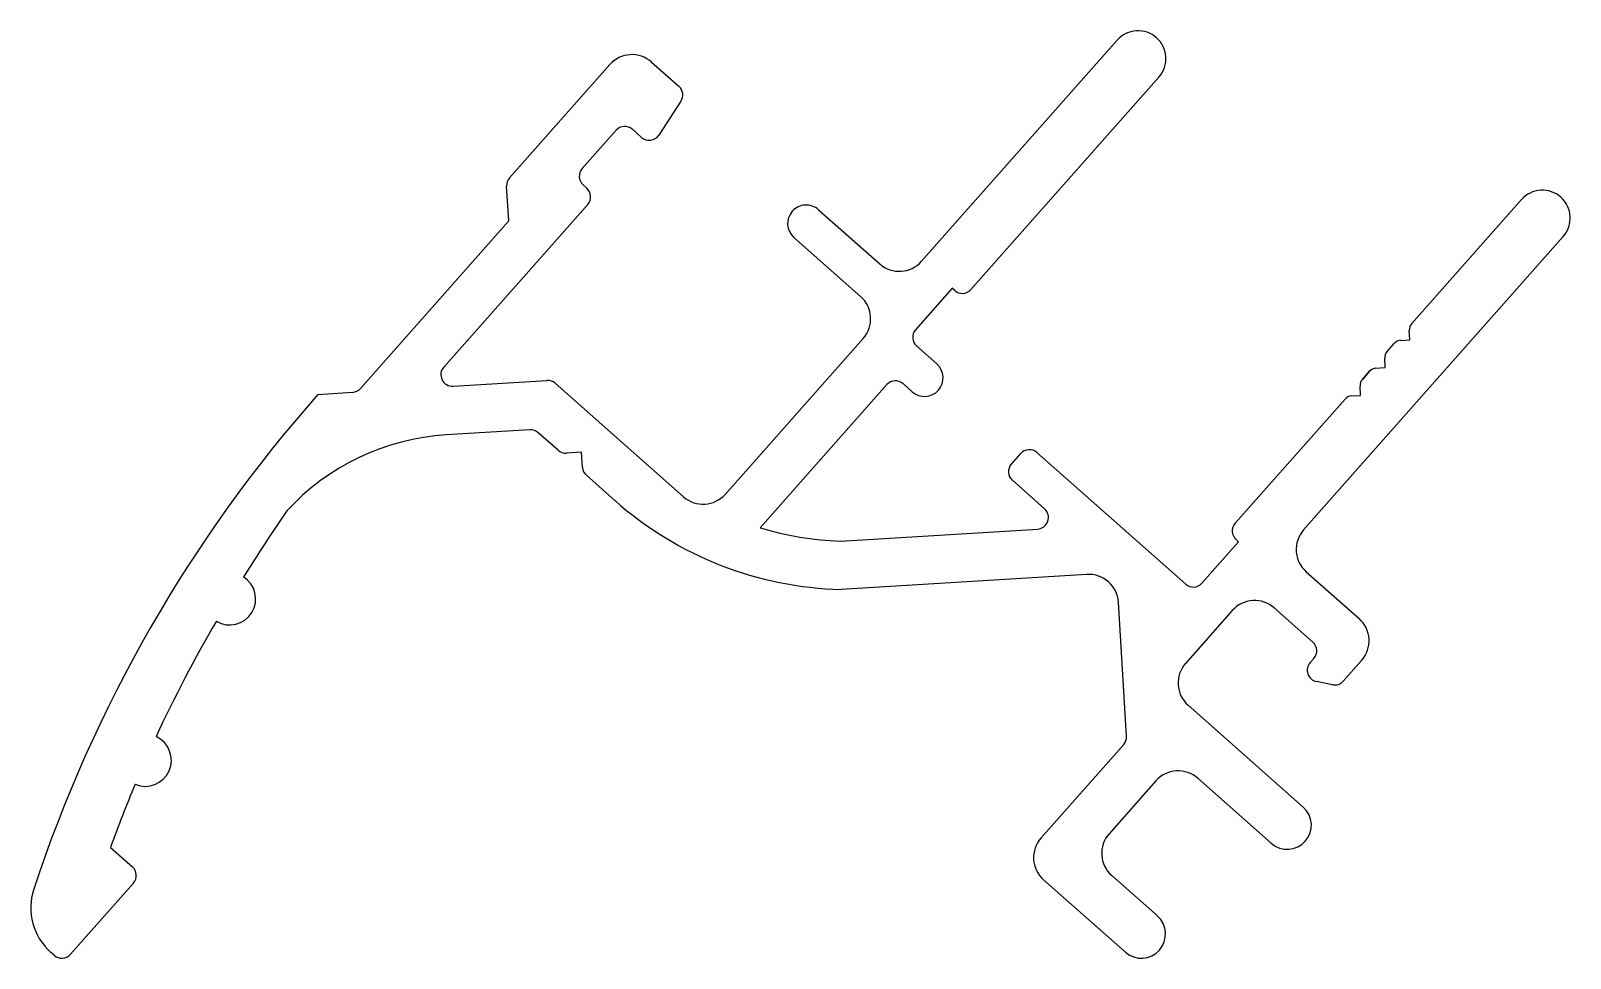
# Model space of a CAD drawing. Header units: inches. Extents: x -17.9 to 23.5, y 0 to 25.
import ezdxf

# ---------------------------------------------------------------- set-up
doc = ezdxf.new("R2010")
doc.units = ezdxf.units.IN
doc.header["$MEASUREMENT"] = 0
doc.layers.add('1', color=7, linetype='Continuous')

msp = doc.modelspace()

# ---------------------------------------------------------------- linework, layer by layer
at = {"layer": '1', "color": 7}
for p, q in [((6.064, 18.77), (11.332, 24.724)), ((-5.034, 21.016), (-2.336, 24.065)), ((-1.207, 24.135), (-0.471, 23.484)), ((12.455, 23.73), (7.393, 18.008)), ((-0.417, 23.082), (-1.013, 22.168)), ((-2.164, 22.298), (-3.078, 21.264)), ((-1.478, 22.105), (-1.726, 22.325)), ((-5.054, 19.861), (-5.111, 20.792)), ((-3.052, 20.827), (-2.954, 20.741)), ((19.261, 17.086), (22.221, 20.431)), ((23.28, 20.496), (23.28, 20.496)), ((-2.927, 20.303), (-6.805, 15.92)), ((3.287, 20.159), (4.935, 18.701)), ((-9.051, 15.344), (-5.054, 19.861)), ((4.422, 17.82), (2.625, 19.41)), ((23.344, 19.437), (16.354, 11.536)), ((6.888, 18.041), (5.901, 16.925)), ((6.955, 17.982), (6.888, 18.041)), ((19.261, 17.086), (19.261, 17.086)), ((19.261, 17.086), (19.261, 17.086)), ((0.78, 12.496), (4.491, 16.69)), ((18.965, 16.64), (19.206, 16.655)), ((19.214, 16.664), (19.199, 16.905)), ((5.927, 16.488), (6.474, 16.004)), ((18.599, 16.337), (18.793, 16.557)), ((17.936, 15.588), (18.13, 15.808)), ((18.13, 15.808), (17.936, 15.588)), ((17.936, 15.588), (18.13, 15.808)), ((18.13, 15.808), (17.936, 15.588)), ((17.936, 15.588), (18.13, 15.808)), ((18.13, 15.808), (18.13, 15.808)), ((18.302, 15.891), (18.544, 15.906)), ((18.551, 15.915), (18.536, 16.156)), ((-6.554, 15.406), (-4.027, 15.56)), ((-3.803, 15.483), (-0.349, 12.427)), ((5.127, 15.447), (1.714, 11.59)), ((5.812, 15.255), (5.564, 15.474)), ((17.889, 15.166), (17.874, 15.407)), ((-10.195, 15.183), (-9.264, 15.24)), ((6.517, 15.298), (6.517, 15.298)), ((14.508, 11.713), (17.468, 15.059)), ((17.64, 15.142), (17.881, 15.157)), ((-4.485, 14.23), (-6.741, 14.092)), ((-3.726, 13.679), (-4.261, 14.152)), ((-3.093, 13.626), (-3.501, 13.602)), ((-3.068, 13.218), (-3.093, 13.626)), ((8.481, 13.307), (8.733, 13.592)), ((9.17, 13.619), (13.177, 10.074)), ((-2.192, 12.322), (-2.964, 13.005)), ((9.378, 12.1), (8.508, 12.87)), ((3.878, 11.233), (9.191, 11.558)), ((13.615, 10.1), (14.602, 11.216)), ((14.602, 11.216), (14.535, 11.276)), ((16.423, 10.407), (17.846, 9.148)), ((10.517, 10.337), (3.9, 9.932)), ((11.585, 5.981), (11.364, 9.587)), ((14.432, 9.364), (13.173, 7.941)), ((16.602, 8.512), (15.561, 9.433)), ((16.528, 7.96), (16.629, 8.074)), ((17.915, 8.018), (17.422, 7.461)), ((17.128, 7.363), (16.698, 7.451)), ((13.242, 6.812), (16.343, 4.068)), ((9.281, 3.24), (11.507, 5.756)), ((12.375, 4.775), (11.116, 3.352)), ((15.482, 3.095), (13.504, 4.844)), ((-15.781, 2.981), (-15.19, 2.459)), ((11.552, 0.162), (9.35, 2.11)), ((11.185, 2.223), (12.413, 1.136)), ((-15.163, 2.021), (-16.859, 0.104)), ((-17.297, 0.077), (-17.388, 0.157))]:
    msp.add_line(p, q, dxfattribs=at)
for centre, radius, start, end in [((11.894, 24.227), 0.75, 48.5, 138.5), ((11.894, 24.227), 0.75, 318.5, 48.5), ((-1.737, 23.535), 0.8, 48.5, 138.5), ((-0.676, 23.251), 0.31, 326.8659, 48.5), ((-1.932, 22.092), 0.31, 48.5, 138.5), ((-1.273, 22.337), 0.31, 228.5, 326.8659), ((-2.846, 21.059), 0.31, 138.5, 228.5), ((-4.802, 20.811), 0.31, 138.5, 183.5), ((-3.16, 20.508), 0.31, 318.5, 48.5), ((22.783, 19.934), 0.75, 48.5, 138.5), ((22.783, 19.934), 0.75, 318.5, 48.5), ((2.956, 19.784), 0.5, 138.5, 228.5), ((2.956, 19.784), 0.5, 48.5, 138.5), ((5.465, 19.3), 0.8, 228.5, 318.5), ((7.161, 18.214), 0.31, 228.5, 318.5), ((3.892, 17.22), 0.8, 318.5, 48.5), ((19.449, 16.92), 0.25, 138.5, 183.5), ((6.133, 16.72), 0.31, 138.5, 228.5), ((18.98, 16.391), 0.25, 93.5, 138.5), ((19.206, 16.663), 0.008, 273.5, 3.5), ((18.786, 16.172), 0.25, 138.5, 183.5), ((-6.573, 15.715), 0.31, 138.5, 273.5), ((6.143, 15.629), 0.5, 318.5, 48.5), ((18.317, 15.642), 0.25, 93.5, 138.5), ((18.543, 15.914), 0.008, 273.5, 3.5), ((-9.283, 15.549), 0.31, 273.5, 318.5), ((-4.008, 15.251), 0.31, 48.5, 93.5), ((5.359, 15.241), 0.31, 48.5, 138.5), ((18.123, 15.423), 0.25, 138.5, 183.5), ((18.341, -10.063), 38.1, 138.5, 161.7702), ((6.143, 15.629), 0.5, 228.5, 318.5), ((17.655, 14.893), 0.25, 93.5, 138.5), ((17.881, 15.165), 0.008, 273.5, 3.5), ((-4.466, 13.92), 0.31, 48.5, 93.5), ((-6.353, 7.753), 6.35, 93.5, 137.4695), ((8.965, 13.386), 0.31, 48.5, 138.5), ((-3.52, 13.911), 0.31, 228.5, 273.5), ((8.713, 13.102), 0.31, 138.5, 228.5), ((-2.759, 13.237), 0.31, 183.5, 228.5), ((0.181, 13.026), 0.8, 228.5, 318.5), ((34.5, -19.162), 55.201, 145.5732, 147.7809), ((4.123, 19.46), 9.53, 228.5, 268.6628), ((9.172, 11.868), 0.31, 273.5, 48.5), ((14.74, 11.508), 0.31, 138.5, 228.5), ((4.123, 19.46), 8.23, 252.9851, 268.2945), ((16.953, 11.006), 0.8, 138.5, 228.5), ((-12.571, 9.675), 0.7, 239.1394, 58.0495), ((10.566, 9.538), 0.8, 3.5, 93.5), ((13.383, 10.306), 0.31, 228.5, 318.5), ((15.031, 8.834), 0.8, 48.5, 138.5), ((17.316, 8.548), 0.8, 318.5, 48.5), ((18.838, -9.501), 36.8, 149.6844, 155.1454), ((16.397, 8.28), 0.31, 318.5, 48.5), ((13.772, 7.411), 0.8, 138.5, 228.5), ((16.76, 7.754), 0.31, 138.5, 258.5), ((17.19, 7.667), 0.31, 258.5, 318.5), ((-14.842, 5.328), 0.7, 246.7802, 65.6903), ((11.275, 5.962), 0.31, 318.5, 3.5), ((12.974, 4.245), 0.8, 48.5, 138.5), ((18.838, -9.501), 36.8, 157.3252, 160.1721), ((15.912, 3.582), 0.65, 318.5, 48.5), ((11.715, 2.822), 0.8, 138.5, 228.5), ((9.88, 2.71), 0.8, 138.5, 228.5), ((15.912, 3.582), 0.65, 228.5, 318.5), ((-15.395, 2.226), 0.31, 318.5, 48.5), ((-16.327, 1.355), 1.6, 161.7702, 228.5), ((11.983, 0.649), 0.65, 318.5, 48.5), ((-17.092, 0.309), 0.31, 228.5, 318.5), ((11.983, 0.649), 0.65, 228.5, 318.5)]:
    msp.add_arc(centre, radius, start, end, dxfattribs=at)

doc.saveas('drawing.dxf')
